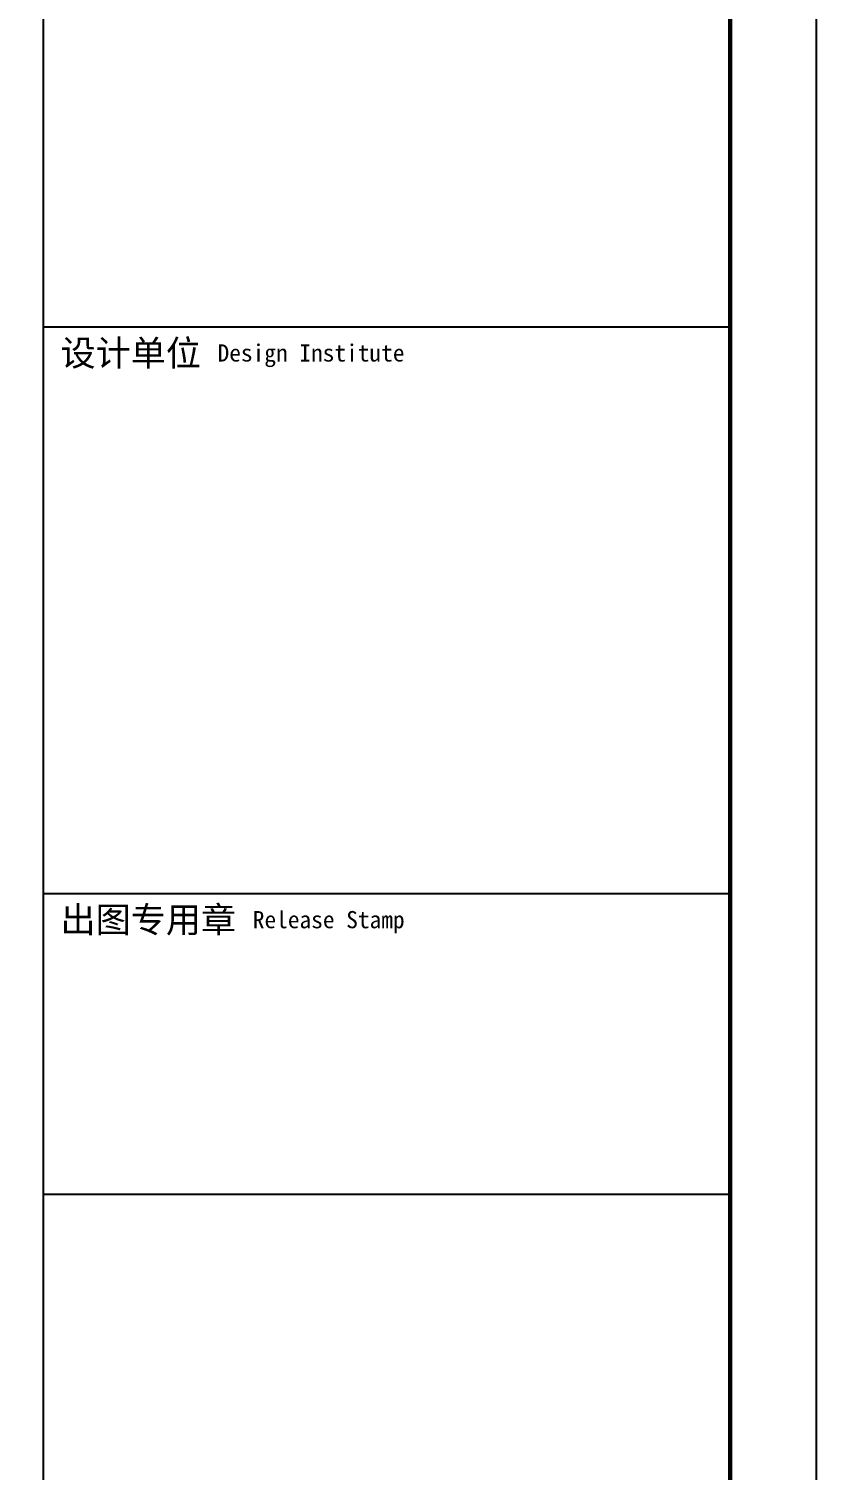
# Model space of a CAD drawing. Extents: x -85320 to 1679916, y -1321939 to 627.
# Drawn here: x 1160671 to 1172140, y -781029 to -760032 of the extents above; entities that cross this region are included whole.
import ezdxf
from ezdxf.enums import TextEntityAlignment as Align

# ---------------------------------------------------------------- set-up
doc = ezdxf.new("R2010")
doc.units = 0
doc.header["$LTSCALE"] = 1000
for name, color, linetype in [('BORDER', 7, 'Continuous'), ('打印线框', 7, 'Continuous'), ('拉模', 7, 'Continuous')]:
    doc.layers.add(name, color=color, linetype=linetype)
doc.styles.add('设计院一', font='', dxfattribs={"width": 0.8})
doc.styles.get('设计院一').set_extended_font_data('SimSun')

# ---------------------------------------------------------------- blocks, each defined once
blk = doc.blocks.new('图框1')
at = {"color": 7}
for p, q in [((1425679, -783089), (1425679, -823089)), ((1433679, -783089), (1433679, -823089)), ((1433679, -823089), (1433679, -783089)), ((1433679, -783089), (1433679, -823089)), ((1433679, -823089), (1433679, -783089)), ((1433679, -794189), (1425679, -794189)), ((1433679, -800789), (1425679, -800789)), ((1433679, -804289), (1425679, -804289))]:
    blk.add_line(p, q, dxfattribs=at)
at = {"layer": 'BORDER', "const_width": 50}
blk.add_lwpolyline([(1377779, -823089), (1377779, -783089), (1433679, -783089), (1433679, -823089)], close=True, dxfattribs=at)
at = {"color": 7, "style": '设计院一'}
for s, height, p in [('设计单位', 300, (1425879, -794489)), ('Design Institute', 200, (1427708, -794489)), ('出图专用章', 300, (1425879, -801089)), ('Release Stamp', 200, (1428118, -801089))]:
    blk.add_text(s, height=height, dxfattribs=at).set_placement(p, align=Align.MIDDLE_LEFT)

msp = doc.modelspace()

# ---------------------------------------------------------------- linework, layer by layer
at = {"layer": '打印线框', "color": 1}
msp.add_lwpolyline([(1097839.778, -801778.774), (1097839.778, -749243.421), (1172139.778, -749243.421), (1172139.778, -801778.774)], close=True, dxfattribs=at)

# ---------------------------------------------------------------- block references
at = {"layer": '拉模', "color": 3, "xscale": 1.250841750841755, "yscale": 1.250841750841755, "zscale": 1.250841750841755}
msp.add_blockref('图框1', (-622416.55, 229025.771), dxfattribs=at)

doc.saveas('drawing.dxf')
